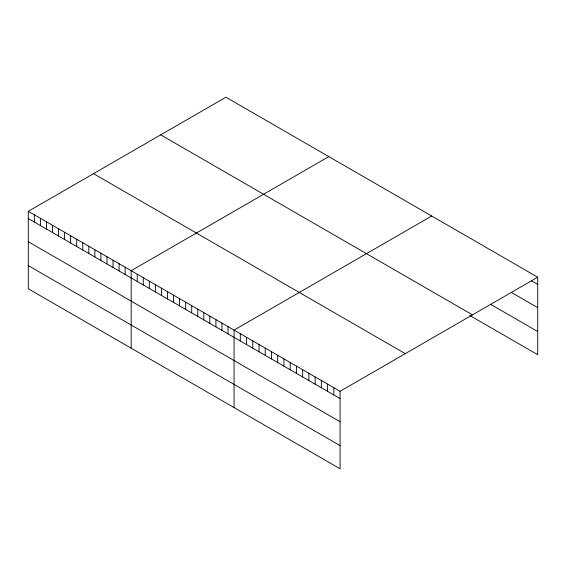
<?xml version="1.0" encoding="UTF-8"?>
<svg xmlns="http://www.w3.org/2000/svg" width="566" height="566" viewBox="0 0 566 566"><rect width="100%" height="100%" fill="white"/><g stroke="black" fill="none" stroke-linecap="round" stroke-linejoin="round"><path stroke-width="0.85" d="M28.3 211.309L340.067 391.304L340.067 468.79L28.3 288.794L28.3 211.309L225.933 97.211L537.7 277.206L537.7 354.691L469.801 315.488M328.818 156.605L131.185 270.711L131.185 348.196M431.702 216.007L234.069 330.105L234.069 407.591M340.067 391.304L537.7 277.206M531.467 280.856L537.7 284.45M511.374 292.431L537.7 307.628M490.588 304.31L537.7 331.513M160.716 134.864L472.483 314.859M93.517 173.656L405.284 353.651M28.3 218.561L340.067 398.556M28.3 241.739L340.067 421.734M28.3 265.617L340.067 445.612M333.834 387.71L333.834 394.955M327.594 384.109L327.594 391.354M321.361 380.508L321.361 387.752M315.128 376.906L315.128 384.158M308.887 373.305L308.887 380.557M302.654 369.704L302.654 376.956M296.421 366.11L296.421 373.355M290.181 362.509L290.181 369.754M283.948 358.908L283.948 366.152M277.715 355.307L277.715 362.558M271.475 351.705L271.475 358.957M265.242 348.111L265.242 355.356M259.009 344.51L259.009 351.755M252.776 340.909L252.776 348.154M246.535 337.308L246.535 344.56M240.302 333.707L240.302 340.958M228.013 326.617L228.013 333.862M221.964 323.122L221.964 330.367M215.908 319.627L215.908 326.872M209.859 316.132L209.859 323.377M203.81 312.637L203.81 319.889M197.753 309.142L197.753 316.394M191.704 305.647L191.704 312.899M185.648 302.152L185.648 309.404M179.599 298.664L179.599 305.909M173.55 295.169L173.55 302.414M167.494 291.674L167.494 298.919M161.444 288.179L161.444 295.431M155.388 284.684L155.388 291.936M149.339 281.189L149.339 288.441M143.29 277.694L143.29 284.946M137.234 274.206L137.234 281.451M125.128 267.216L125.128 274.46M119.079 263.721L119.079 270.973M113.03 260.226L113.03 267.477M106.974 256.731L106.974 263.982M100.925 253.235L100.925 260.487M94.869 249.748L94.869 256.992M88.82 246.252L88.82 253.497M82.77 242.757L82.77 250.002M76.714 239.262L76.714 246.507M70.665 235.767L70.665 243.019M64.609 232.272L64.609 239.524M58.56 228.777L58.56 236.029M52.511 225.289L52.511 232.534M46.454 221.794L46.454 229.039M40.405 218.299L40.405 225.544M34.349 214.804L34.349 222.049"/></g></svg>
